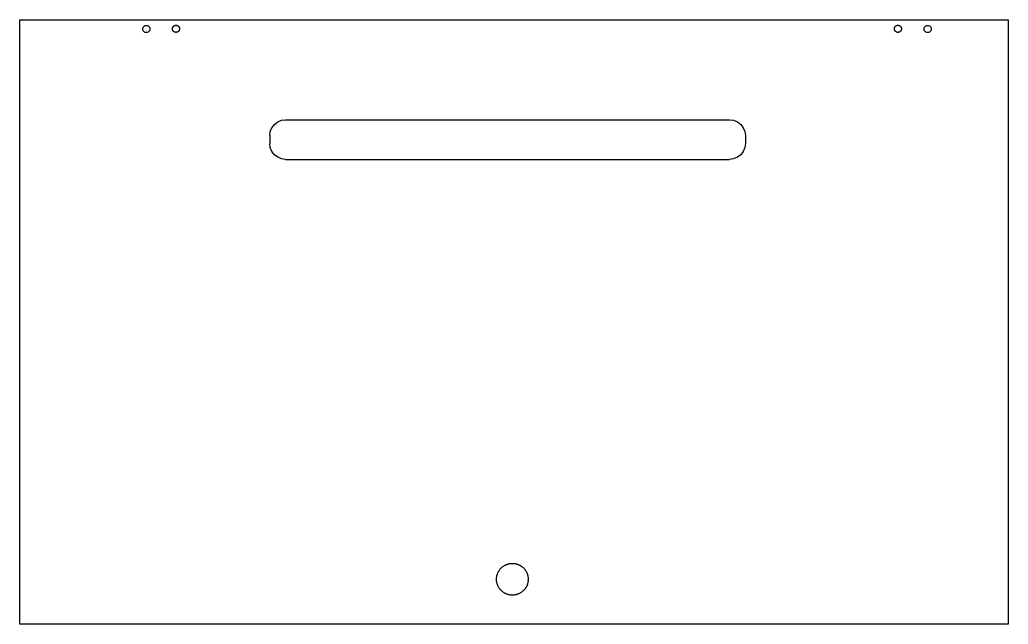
# Model space of a CAD drawing. Header units: millimetres. Extents: x -249 to 249, y -253 to 249.
# Drawn here: x -249.4 to 249.4, y -252.7 to 52.5 of the extents above; entities that cross this region are included whole.
import ezdxf

# ---------------------------------------------------------------- set-up
doc = ezdxf.new("R2010")
doc.units = ezdxf.units.MM

msp = doc.modelspace()

# ---------------------------------------------------------------- linework, layer by layer
for p, q in [((-249.42, 52.47), (249.36, 52.47)), ((-249.42, -252.72), (-249.42, 52.47)), ((249.36, 52.47), (249.36, -252.72)), ((-187.39, 47.78), (-187.33, 48.25)), ((-187.33, 47.32), (-187.39, 47.78)), ((-187.33, 48.25), (-187.15, 48.68)), ((-187.15, 46.88), (-187.33, 47.32)), ((-187.15, 48.68), (-186.87, 49.05)), ((-186.87, 46.51), (-187.15, 46.88)), ((-186.87, 49.05), (-186.49, 49.34)), ((-186.49, 46.22), (-186.87, 46.51)), ((-186.49, 49.34), (-186.06, 49.52)), ((-186.06, 46.04), (-186.49, 46.22)), ((-186.06, 49.52), (-185.59, 49.58)), ((-185.59, 45.98), (-186.06, 46.04)), ((-185.59, 49.58), (-185.13, 49.52)), ((-185.13, 46.04), (-185.59, 45.98)), ((-185.13, 49.52), (-184.69, 49.34)), ((-184.69, 46.22), (-185.13, 46.04)), ((-184.69, 49.34), (-184.32, 49.05)), ((-184.32, 46.51), (-184.69, 46.22)), ((-184.32, 49.05), (-184.03, 48.68)), ((-184.03, 46.88), (-184.32, 46.51)), ((-184.03, 48.68), (-183.86, 48.25)), ((-183.86, 47.32), (-184.03, 46.88)), ((-183.86, 48.25), (-183.79, 47.78)), ((-183.79, 47.78), (-183.86, 47.32)), ((-172.39, 48.05), (-172.38, 48.11)), ((-172.39, 47.99), (-172.39, 48.05)), ((-172.39, 47.94), (-172.39, 47.99)), ((-172.39, 47.88), (-172.39, 47.94)), ((-172.39, 47.82), (-172.39, 47.88)), ((-172.39, 47.77), (-172.39, 47.82)), ((-172.38, 47.71), (-172.39, 47.77)), ((-172.38, 48.11), (-172.37, 48.16)), ((-172.38, 47.66), (-172.38, 47.71)), ((-172.37, 47.6), (-172.38, 47.66)), ((-172.37, 48.16), (-172.36, 48.22)), ((-172.36, 47.54), (-172.37, 47.6)), ((-172.36, 48.22), (-172.35, 48.27)), ((-172.34, 47.49), (-172.36, 47.54)), ((-172.35, 48.27), (-172.34, 48.33)), ((-172.34, 48.33), (-172.33, 48.38)), ((-172.33, 47.43), (-172.34, 47.49)), ((-172.33, 48.38), (-172.31, 48.44)), ((-172.32, 47.38), (-172.33, 47.43)), ((-172.3, 47.33), (-172.32, 47.38)), ((-172.31, 48.44), (-172.29, 48.49)), ((-172.28, 47.27), (-172.3, 47.33)), ((-172.29, 48.49), (-172.27, 48.55)), ((-172.26, 47.22), (-172.28, 47.27)), ((-172.27, 48.55), (-172.25, 48.6)), ((-172.24, 47.17), (-172.26, 47.22)), ((-172.25, 48.6), (-172.23, 48.65)), ((-172.21, 47.12), (-172.24, 47.17)), ((-172.23, 48.65), (-172.21, 48.7)), ((-172.21, 48.7), (-172.18, 48.75)), ((-172.19, 47.07), (-172.21, 47.12)), ((-172.16, 47.02), (-172.19, 47.07)), ((-172.18, 48.75), (-172.15, 48.8)), ((-172.13, 46.97), (-172.16, 47.02)), ((-172.15, 48.8), (-172.12, 48.85)), ((-172.1, 46.92), (-172.13, 46.97)), ((-172.12, 48.85), (-172.09, 48.9)), ((-172.07, 46.87), (-172.1, 46.92)), ((-172.09, 48.9), (-172.06, 48.94)), ((-172.04, 46.83), (-172.07, 46.87)), ((-172.06, 48.94), (-172.03, 48.99)), ((-172, 46.78), (-172.04, 46.83)), ((-172.03, 48.99), (-171.99, 49.03)), ((-171.97, 46.74), (-172, 46.78)), ((-171.99, 49.03), (-171.96, 49.08)), ((-171.93, 46.7), (-171.97, 46.74)), ((-171.96, 49.08), (-171.92, 49.12)), ((-171.89, 46.66), (-171.93, 46.7)), ((-171.92, 49.12), (-171.88, 49.16)), ((-171.85, 46.61), (-171.89, 46.66)), ((-171.88, 49.16), (-171.84, 49.2)), ((-171.81, 46.58), (-171.85, 46.61)), ((-171.84, 49.2), (-171.8, 49.24)), ((-171.77, 46.54), (-171.81, 46.58)), ((-171.8, 49.24), (-171.76, 49.28)), ((-171.72, 46.5), (-171.77, 46.54)), ((-171.76, 49.28), (-171.71, 49.31)), ((-171.68, 46.47), (-171.72, 46.5)), ((-171.71, 49.31), (-171.67, 49.35)), ((-171.63, 46.43), (-171.68, 46.47)), ((-171.67, 49.35), (-171.62, 49.38)), ((-171.59, 46.4), (-171.63, 46.43)), ((-171.62, 49.38), (-171.58, 49.41)), ((-171.54, 46.37), (-171.59, 46.4)), ((-171.58, 49.41), (-171.53, 49.44)), ((-171.49, 46.34), (-171.54, 46.37)), ((-171.53, 49.44), (-171.48, 49.47)), ((-171.44, 46.32), (-171.49, 46.34)), ((-171.48, 49.47), (-171.43, 49.5)), ((-171.39, 46.29), (-171.44, 46.32)), ((-171.43, 49.5), (-171.38, 49.52)), ((-171.34, 46.27), (-171.39, 46.29)), ((-171.38, 49.52), (-171.33, 49.55)), ((-171.29, 46.24), (-171.34, 46.27)), ((-171.33, 49.55), (-171.28, 49.57)), ((-171.24, 46.22), (-171.29, 46.24)), ((-171.28, 49.57), (-171.22, 49.59)), ((-171.18, 46.2), (-171.24, 46.22)), ((-171.22, 49.59), (-171.17, 49.61)), ((-171.13, 46.18), (-171.18, 46.2)), ((-171.17, 49.61), (-171.12, 49.63)), ((-171.07, 46.17), (-171.13, 46.18)), ((-171.12, 49.63), (-171.06, 49.64)), ((-171.02, 46.15), (-171.07, 46.17)), ((-171.06, 49.64), (-171.01, 49.65)), ((-170.96, 46.14), (-171.02, 46.15)), ((-171.01, 49.65), (-170.95, 49.67)), ((-170.91, 46.13), (-170.96, 46.14)), ((-170.95, 49.67), (-170.9, 49.68)), ((-170.85, 46.12), (-170.91, 46.13)), ((-170.9, 49.68), (-170.84, 49.69)), ((-170.8, 46.11), (-170.85, 46.12)), ((-170.84, 49.69), (-170.78, 49.69)), ((-170.74, 46.11), (-170.8, 46.11)), ((-170.78, 49.69), (-170.73, 49.7)), ((-170.68, 46.11), (-170.74, 46.11)), ((-170.73, 49.7), (-170.67, 49.7)), ((-170.63, 46.1), (-170.68, 46.11)), ((-170.67, 49.7), (-170.61, 49.7)), ((-170.57, 46.1), (-170.63, 46.1)), ((-170.61, 49.7), (-170.56, 49.7)), ((-170.52, 46.1), (-170.57, 46.1)), ((-170.56, 49.7), (-170.5, 49.7)), ((-170.46, 46.11), (-170.52, 46.1)), ((-170.5, 49.7), (-170.44, 49.7)), ((-170.4, 46.11), (-170.46, 46.11)), ((-170.44, 49.7), (-170.39, 49.69)), ((-170.35, 46.12), (-170.4, 46.11)), ((-170.39, 49.69), (-170.33, 49.68)), ((-170.29, 46.13), (-170.35, 46.12)), ((-170.33, 49.68), (-170.28, 49.67)), ((-170.23, 46.14), (-170.29, 46.13)), ((-170.28, 49.67), (-170.22, 49.66)), ((-170.18, 46.15), (-170.23, 46.14)), ((-170.22, 49.66), (-170.17, 49.65)), ((-170.12, 46.16), (-170.18, 46.15)), ((-170.17, 49.65), (-170.11, 49.64)), ((-170.07, 46.18), (-170.12, 46.16)), ((-170.11, 49.64), (-170.06, 49.62)), ((-170.02, 46.2), (-170.07, 46.18)), ((-170.06, 49.62), (-170, 49.6)), ((-169.96, 46.22), (-170.02, 46.2)), ((-170, 49.6), (-169.95, 49.58)), ((-169.91, 46.24), (-169.96, 46.22)), ((-169.95, 49.58), (-169.9, 49.56)), ((-169.86, 46.26), (-169.91, 46.24)), ((-169.9, 49.56), (-169.85, 49.54)), ((-169.81, 46.28), (-169.86, 46.26)), ((-169.85, 49.54), (-169.79, 49.52)), ((-169.76, 46.31), (-169.81, 46.28)), ((-169.79, 49.52), (-169.74, 49.49)), ((-169.71, 46.34), (-169.76, 46.31)), ((-169.74, 49.49), (-169.7, 49.46)), ((-169.66, 46.36), (-169.71, 46.34)), ((-169.7, 49.46), (-169.65, 49.43)), ((-169.61, 46.39), (-169.66, 46.36)), ((-169.65, 49.43), (-169.6, 49.4)), ((-169.56, 46.43), (-169.61, 46.39)), ((-169.6, 49.4), (-169.55, 49.37)), ((-169.52, 46.46), (-169.56, 46.43)), ((-169.55, 49.37), (-169.51, 49.34)), ((-169.47, 46.49), (-169.52, 46.46)), ((-169.51, 49.34), (-169.46, 49.3)), ((-169.43, 46.53), (-169.47, 46.49)), ((-169.46, 49.3), (-169.42, 49.27)), ((-169.39, 46.57), (-169.43, 46.53)), ((-169.42, 49.27), (-169.38, 49.23)), ((-169.35, 46.61), (-169.39, 46.57)), ((-169.38, 49.23), (-169.34, 49.19)), ((-169.31, 46.65), (-169.35, 46.61)), ((-169.34, 49.19), (-169.3, 49.15)), ((-169.27, 46.69), (-169.31, 46.65)), ((-169.3, 49.15), (-169.26, 49.11)), ((-169.23, 46.73), (-169.27, 46.69)), ((-169.26, 49.11), (-169.22, 49.07)), ((-169.19, 46.77), (-169.23, 46.73)), ((-169.22, 49.07), (-169.18, 49.02)), ((-169.16, 46.82), (-169.19, 46.77)), ((-169.18, 49.02), (-169.15, 48.98)), ((-169.12, 46.86), (-169.16, 46.82)), ((-169.15, 48.98), (-169.12, 48.93)), ((-169.12, 48.93), (-169.08, 48.89)), ((-169.09, 46.91), (-169.12, 46.86)), ((-169.06, 46.96), (-169.09, 46.91)), ((-169.08, 48.89), (-169.05, 48.84)), ((-169.03, 47), (-169.06, 46.96)), ((-169.05, 48.84), (-169.03, 48.79)), ((-169.03, 48.79), (-169, 48.74)), ((-169.01, 47.05), (-169.03, 47)), ((-168.98, 47.1), (-169.01, 47.05)), ((-169, 48.74), (-168.97, 48.69)), ((-168.96, 47.16), (-168.98, 47.1)), ((-168.97, 48.69), (-168.95, 48.64)), ((-168.93, 47.21), (-168.96, 47.16)), ((-168.95, 48.64), (-168.93, 48.59)), ((-168.93, 48.59), (-168.91, 48.53)), ((-168.91, 47.26), (-168.93, 47.21)), ((-168.91, 48.53), (-168.89, 48.48)), ((-168.89, 47.31), (-168.91, 47.26)), ((-168.89, 48.48), (-168.87, 48.43)), ((-168.87, 47.37), (-168.89, 47.31)), ((-168.87, 48.43), (-168.85, 48.37)), ((-168.86, 47.42), (-168.87, 47.37)), ((-168.84, 47.48), (-168.86, 47.42)), ((-168.85, 48.37), (-168.84, 48.32)), ((-168.84, 48.32), (-168.83, 48.26)), ((-168.83, 47.53), (-168.84, 47.48)), ((-168.83, 48.26), (-168.82, 48.21)), ((-168.82, 47.59), (-168.83, 47.53)), ((-168.82, 48.21), (-168.81, 48.15)), ((-168.81, 47.64), (-168.82, 47.59)), ((-168.81, 48.15), (-168.8, 48.09)), ((-168.8, 47.7), (-168.81, 47.64)), ((-168.8, 48.09), (-168.8, 48.04)), ((-168.8, 48.04), (-168.79, 47.98)), ((-168.79, 47.87), (-168.8, 47.81)), ((-168.8, 47.81), (-168.8, 47.75)), ((-168.8, 47.75), (-168.8, 47.7)), ((-168.79, 47.98), (-168.79, 47.92)), ((-168.79, 47.92), (-168.79, 47.87)), ((191.88, 47.96), (191.89, 48.02)), ((191.88, 47.9), (191.88, 47.96)), ((191.88, 47.85), (191.88, 47.9)), ((191.89, 47.79), (191.88, 47.85)), ((191.89, 48.07), (191.9, 48.13)), ((191.89, 48.02), (191.89, 48.07)), ((191.89, 47.73), (191.89, 47.79)), ((191.9, 47.68), (191.89, 47.73)), ((191.9, 48.13), (191.91, 48.18)), ((191.91, 47.62), (191.9, 47.68)), ((191.91, 48.18), (191.92, 48.24)), ((191.92, 47.57), (191.91, 47.62)), ((191.92, 48.24), (191.93, 48.3)), ((191.93, 47.51), (191.92, 47.57)), ((191.93, 48.3), (191.94, 48.35)), ((191.94, 47.46), (191.93, 47.51)), ((191.94, 48.35), (191.95, 48.4)), ((191.95, 47.4), (191.94, 47.46)), ((191.95, 48.4), (191.97, 48.46)), ((191.97, 47.35), (191.95, 47.4)), ((191.97, 48.46), (191.99, 48.51)), ((191.99, 47.29), (191.97, 47.35)), ((191.99, 48.51), (192.01, 48.57)), ((192.01, 47.24), (191.99, 47.29)), ((192.01, 48.57), (192.03, 48.62)), ((192.03, 47.19), (192.01, 47.24)), ((192.03, 48.62), (192.05, 48.67)), ((192.05, 47.14), (192.03, 47.19)), ((192.05, 48.67), (192.08, 48.72)), ((192.08, 47.09), (192.05, 47.14)), ((192.08, 48.72), (192.11, 48.77)), ((192.11, 47.04), (192.08, 47.09)), ((192.11, 48.77), (192.13, 48.82)), ((192.13, 46.99), (192.11, 47.04)), ((192.13, 48.82), (192.16, 48.87)), ((192.16, 46.94), (192.13, 46.99)), ((192.16, 48.87), (192.19, 48.91)), ((192.19, 46.89), (192.16, 46.94)), ((192.19, 48.91), (192.23, 48.96)), ((192.23, 46.84), (192.19, 46.89)), ((192.23, 48.96), (192.26, 49.01)), ((192.26, 46.8), (192.23, 46.84)), ((192.26, 49.01), (192.3, 49.05)), ((192.3, 46.76), (192.26, 46.8)), ((192.3, 49.05), (192.33, 49.09)), ((192.33, 46.71), (192.3, 46.76)), ((192.33, 49.09), (192.37, 49.13)), ((192.37, 46.67), (192.33, 46.71)), ((192.37, 49.13), (192.41, 49.18)), ((192.41, 46.63), (192.37, 46.67)), ((192.41, 49.18), (192.45, 49.21)), ((192.45, 46.59), (192.41, 46.63)), ((192.45, 49.21), (192.49, 49.25)), ((192.49, 46.55), (192.45, 46.59)), ((192.49, 49.25), (192.54, 49.29)), ((192.54, 46.52), (192.49, 46.55)), ((192.54, 49.29), (192.58, 49.32)), ((192.58, 46.48), (192.54, 46.52)), ((192.58, 49.32), (192.63, 49.36)), ((192.63, 46.45), (192.58, 46.48)), ((192.63, 49.36), (192.67, 49.39)), ((192.67, 46.41), (192.63, 46.45)), ((192.67, 49.39), (192.72, 49.42)), ((192.72, 46.38), (192.67, 46.41)), ((192.72, 49.42), (192.77, 49.45)), ((192.77, 46.35), (192.72, 46.38)), ((192.77, 49.45), (192.82, 49.48)), ((192.82, 46.33), (192.77, 46.35)), ((192.82, 49.48), (192.87, 49.51)), ((192.87, 46.3), (192.82, 46.33)), ((192.87, 49.51), (192.92, 49.53)), ((192.92, 46.27), (192.87, 46.3)), ((192.92, 49.53), (192.97, 49.55)), ((192.97, 46.25), (192.92, 46.27)), ((192.97, 49.55), (193.02, 49.58)), ((193.02, 46.23), (192.97, 46.25)), ((193.02, 49.58), (193.07, 49.6)), ((193.07, 46.21), (193.02, 46.23)), ((193.07, 49.6), (193.13, 49.61)), ((193.13, 46.19), (193.07, 46.21)), ((193.13, 49.61), (193.18, 49.63)), ((193.18, 46.17), (193.13, 46.19)), ((193.18, 49.63), (193.24, 49.65)), ((193.24, 46.16), (193.18, 46.17)), ((193.24, 49.65), (193.29, 49.66)), ((193.29, 46.15), (193.24, 46.16)), ((193.29, 49.66), (193.35, 49.67)), ((193.35, 46.13), (193.29, 46.15)), ((193.35, 49.67), (193.4, 49.68)), ((193.4, 46.12), (193.35, 46.13)), ((193.4, 49.68), (193.46, 49.69)), ((193.46, 46.12), (193.4, 46.12)), ((193.46, 49.69), (193.51, 49.69)), ((193.51, 46.11), (193.46, 46.12)), ((193.51, 49.69), (193.57, 49.7)), ((193.57, 46.11), (193.51, 46.11)), ((193.57, 49.7), (193.63, 49.7)), ((193.63, 46.1), (193.57, 46.11)), ((193.63, 49.7), (193.68, 49.7)), ((193.68, 46.1), (193.63, 46.1)), ((193.68, 49.7), (193.74, 49.7)), ((193.74, 46.1), (193.68, 46.1)), ((193.74, 49.7), (193.8, 49.7)), ((193.8, 46.11), (193.74, 46.1)), ((193.8, 49.7), (193.85, 49.69)), ((193.85, 46.11), (193.8, 46.11)), ((193.85, 49.69), (193.91, 49.69)), ((193.91, 46.12), (193.85, 46.11)), ((193.91, 49.69), (193.96, 49.68)), ((193.96, 46.12), (193.91, 46.12)), ((193.96, 49.68), (194.02, 49.67)), ((194.02, 46.13), (193.96, 46.12)), ((194.02, 49.67), (194.08, 49.66)), ((194.08, 46.15), (194.02, 46.13)), ((194.08, 49.66), (194.13, 49.65)), ((194.13, 46.16), (194.08, 46.15)), ((194.13, 49.65), (194.19, 49.63)), ((194.19, 46.17), (194.13, 46.16)), ((194.19, 49.63), (194.24, 49.61)), ((194.24, 46.19), (194.19, 46.17)), ((194.24, 49.61), (194.29, 49.6)), ((194.29, 46.21), (194.24, 46.19)), ((194.29, 49.6), (194.35, 49.58)), ((194.35, 46.23), (194.29, 46.21)), ((194.35, 49.58), (194.4, 49.55)), ((194.4, 46.25), (194.35, 46.23)), ((194.4, 49.55), (194.45, 49.53)), ((194.45, 46.27), (194.4, 46.25)), ((194.45, 49.53), (194.5, 49.51)), ((194.5, 46.3), (194.45, 46.27)), ((194.5, 49.51), (194.55, 49.48)), ((194.55, 46.33), (194.5, 46.3)), ((194.55, 49.48), (194.6, 49.45)), ((194.6, 46.35), (194.55, 46.33)), ((194.6, 49.45), (194.65, 49.42)), ((194.65, 46.38), (194.6, 46.35)), ((194.65, 49.42), (194.69, 49.39)), ((194.69, 46.41), (194.65, 46.38)), ((194.69, 49.39), (194.74, 49.36)), ((194.74, 46.45), (194.69, 46.41)), ((194.74, 49.36), (194.79, 49.32)), ((194.79, 46.48), (194.74, 46.45)), ((194.79, 49.32), (194.83, 49.29)), ((194.83, 46.52), (194.79, 46.48)), ((194.83, 49.29), (194.87, 49.25)), ((194.87, 46.55), (194.83, 46.52)), ((194.87, 49.25), (194.92, 49.21)), ((194.92, 46.59), (194.87, 46.55)), ((194.92, 49.21), (194.96, 49.18)), ((194.96, 46.63), (194.92, 46.59)), ((194.96, 49.18), (195, 49.13)), ((195, 46.67), (194.96, 46.63)), ((195, 49.13), (195.03, 49.09)), ((195.03, 46.71), (195, 46.67)), ((195.03, 49.09), (195.07, 49.05)), ((195.07, 46.76), (195.03, 46.71)), ((195.07, 49.05), (195.11, 49.01)), ((195.11, 46.8), (195.07, 46.76)), ((195.11, 49.01), (195.14, 48.96)), ((195.14, 46.84), (195.11, 46.8)), ((195.14, 48.96), (195.17, 48.91)), ((195.17, 46.89), (195.14, 46.84)), ((195.17, 48.91), (195.2, 48.87)), ((195.2, 46.94), (195.17, 46.89)), ((195.2, 48.87), (195.23, 48.82)), ((195.23, 46.99), (195.2, 46.94)), ((195.23, 48.82), (195.26, 48.77)), ((195.26, 47.04), (195.23, 46.99)), ((195.26, 48.77), (195.29, 48.72)), ((195.29, 47.09), (195.26, 47.04)), ((195.29, 48.72), (195.31, 48.67)), ((195.31, 47.14), (195.29, 47.09)), ((195.31, 48.67), (195.34, 48.62)), ((195.34, 47.19), (195.31, 47.14)), ((195.34, 48.62), (195.36, 48.57)), ((195.36, 47.24), (195.34, 47.19)), ((195.36, 48.57), (195.38, 48.51)), ((195.38, 47.29), (195.36, 47.24)), ((195.38, 48.51), (195.4, 48.46)), ((195.4, 47.35), (195.38, 47.29)), ((195.4, 48.46), (195.41, 48.4)), ((195.41, 47.4), (195.4, 47.35)), ((195.41, 48.4), (195.43, 48.35)), ((195.43, 47.46), (195.41, 47.4)), ((195.43, 48.35), (195.44, 48.3)), ((195.44, 47.51), (195.43, 47.46)), ((195.44, 48.3), (195.45, 48.24)), ((195.45, 47.57), (195.44, 47.51)), ((195.45, 48.24), (195.46, 48.18)), ((195.46, 47.62), (195.45, 47.57)), ((195.46, 48.18), (195.47, 48.13)), ((195.47, 47.68), (195.46, 47.62)), ((195.47, 48.13), (195.48, 48.07)), ((195.48, 47.73), (195.47, 47.68)), ((195.48, 48.07), (195.48, 48.02)), ((195.48, 48.02), (195.48, 47.96)), ((195.48, 47.96), (195.48, 47.9)), ((195.48, 47.9), (195.48, 47.85)), ((195.48, 47.85), (195.48, 47.79)), ((195.48, 47.79), (195.48, 47.73)), ((206.88, 47.78), (206.94, 48.25)), ((206.94, 47.32), (206.88, 47.78)), ((206.94, 48.25), (207.12, 48.68)), ((207.12, 46.88), (206.94, 47.32)), ((207.12, 48.68), (207.41, 49.05)), ((207.41, 46.51), (207.12, 46.88)), ((207.41, 49.05), (207.78, 49.34)), ((207.78, 46.22), (207.41, 46.51)), ((207.78, 49.34), (208.22, 49.52)), ((208.22, 46.04), (207.78, 46.22)), ((208.22, 49.52), (208.68, 49.58)), ((208.68, 45.98), (208.22, 46.04)), ((208.68, 49.58), (209.15, 49.52)), ((209.15, 46.04), (208.68, 45.98)), ((209.15, 49.52), (209.58, 49.34)), ((209.58, 46.22), (209.15, 46.04)), ((209.58, 49.34), (209.96, 49.05)), ((209.96, 46.51), (209.58, 46.22)), ((209.96, 49.05), (210.24, 48.68)), ((210.24, 46.88), (209.96, 46.51)), ((210.24, 48.68), (210.42, 48.25)), ((210.42, 47.32), (210.24, 46.88)), ((210.42, 48.25), (210.48, 47.78)), ((210.48, 47.78), (210.42, 47.32)), ((-120.93, -0.37), (-119.27, 0.9)), ((-119.27, 0.9), (-117.34, 1.7)), ((-117.34, 1.7), (-115.27, 1.98)), ((-115.27, 1.98), (108.73, 1.98)), ((108.73, 1.98), (110.8, 1.7)), ((110.8, 1.7), (112.73, 0.9)), ((112.73, 0.9), (114.38, -0.37)), ((-123.27, -6.02), (-123, -3.95)), ((-123, -3.95), (-122.2, -2.02)), ((-122.2, -2.02), (-120.93, -0.37)), ((114.38, -0.37), (115.66, -2.02)), ((115.66, -2.02), (116.45, -3.95)), ((116.45, -3.95), (116.73, -6.02)), ((-123.27, -6.02), (-123.27, -10.02)), ((116.73, -6.02), (116.73, -10.02)), ((-123, -12.09), (-123.27, -10.02)), ((-122.2, -14.02), (-123, -12.09)), ((-120.93, -15.68), (-122.2, -14.02)), ((115.66, -14.02), (114.38, -15.68)), ((116.45, -12.09), (115.66, -14.02)), ((116.73, -10.02), (116.45, -12.09)), ((-119.27, -16.95), (-120.93, -15.68)), ((-117.34, -17.75), (-119.27, -16.95)), ((-115.27, -18.02), (-117.34, -17.75)), ((-115.27, -18.02), (108.73, -18.02)), ((110.8, -17.75), (108.73, -18.02)), ((112.73, -16.95), (110.8, -17.75)), ((114.38, -15.68), (112.73, -16.95)), ((-6.61, -224.46), (-6.43, -224.28)), ((-6.43, -224.28), (-6.25, -224.11)), ((-6.25, -224.11), (-6.06, -223.95)), ((-6.06, -223.95), (-5.87, -223.79)), ((-5.87, -223.79), (-5.67, -223.63)), ((-5.67, -223.63), (-5.47, -223.48)), ((-5.47, -223.48), (-5.26, -223.34)), ((-5.26, -223.34), (-5.05, -223.21)), ((-5.05, -223.21), (-4.83, -223.08)), ((-4.83, -223.08), (-4.61, -222.96)), ((-4.61, -222.96), (-4.39, -222.84)), ((-4.39, -222.84), (-4.16, -222.74)), ((-4.16, -222.74), (-3.93, -222.64)), ((-3.93, -222.64), (-3.7, -222.54)), ((-3.7, -222.54), (-3.46, -222.46)), ((-3.46, -222.46), (-3.22, -222.38)), ((-3.22, -222.38), (-2.98, -222.31)), ((-2.98, -222.31), (-2.74, -222.25)), ((-2.74, -222.25), (-2.49, -222.19)), ((-2.49, -222.19), (-2.25, -222.14)), ((-2.25, -222.14), (-2, -222.1)), ((-2, -222.1), (-1.75, -222.07)), ((-1.75, -222.07), (-1.5, -222.05)), ((-1.5, -222.05), (-1.25, -222.03)), ((-1.25, -222.03), (-1, -222.02)), ((-1, -222.02), (-0.74, -222.02)), ((-0.74, -222.02), (-0.49, -222.03)), ((-0.49, -222.03), (-0.24, -222.05)), ((-0.24, -222.05), (0.01, -222.07)), ((0.01, -222.07), (0.26, -222.1)), ((0.26, -222.1), (0.51, -222.14)), ((0.51, -222.14), (0.75, -222.19)), ((0.75, -222.19), (1, -222.24)), ((1, -222.24), (1.24, -222.3)), ((1.24, -222.3), (1.48, -222.37)), ((1.48, -222.37), (1.72, -222.45)), ((1.72, -222.45), (1.96, -222.54)), ((1.96, -222.54), (2.19, -222.63)), ((2.19, -222.63), (2.42, -222.73)), ((2.42, -222.73), (2.65, -222.84)), ((2.65, -222.84), (2.87, -222.95)), ((2.87, -222.95), (3.09, -223.07)), ((3.09, -223.07), (3.31, -223.2)), ((3.31, -223.2), (3.52, -223.33)), ((3.52, -223.33), (3.73, -223.47)), ((3.73, -223.47), (3.94, -223.62)), ((3.94, -223.62), (4.13, -223.77)), ((4.13, -223.77), (4.33, -223.93)), ((4.33, -223.93), (4.52, -224.1)), ((4.52, -224.1), (4.7, -224.27)), ((4.7, -224.27), (4.88, -224.45)), ((-8.85, -229.66), (-8.84, -229.4)), ((-8.84, -229.4), (-8.81, -229.15)), ((-8.81, -229.15), (-8.78, -228.91)), ((-8.78, -228.91), (-8.74, -228.66)), ((-8.74, -228.66), (-8.7, -228.41)), ((-8.7, -228.41), (-8.64, -228.16)), ((-8.64, -228.16), (-8.58, -227.92)), ((-8.58, -227.92), (-8.51, -227.68)), ((-8.51, -227.68), (-8.43, -227.44)), ((-8.43, -227.44), (-8.35, -227.2)), ((-8.35, -227.2), (-8.26, -226.97)), ((-8.26, -226.97), (-8.16, -226.74)), ((-8.16, -226.74), (-8.05, -226.51)), ((-8.05, -226.51), (-7.94, -226.29)), ((-7.94, -226.29), (-7.81, -226.07)), ((-7.81, -226.07), (-7.69, -225.85)), ((-7.69, -225.85), (-7.55, -225.64)), ((-7.55, -225.64), (-7.41, -225.43)), ((-7.41, -225.43), (-7.26, -225.23)), ((-7.26, -225.23), (-7.11, -225.03)), ((-7.11, -225.03), (-6.95, -224.83)), ((-6.95, -224.83), (-6.78, -224.65)), ((-6.78, -224.65), (-6.61, -224.46)), ((4.88, -224.45), (5.05, -224.63)), ((5.05, -224.63), (5.22, -224.82)), ((5.22, -224.82), (5.38, -225.01)), ((5.38, -225.01), (5.53, -225.21)), ((5.53, -225.21), (5.68, -225.42)), ((5.68, -225.42), (5.82, -225.62)), ((5.82, -225.62), (5.96, -225.84)), ((5.96, -225.84), (6.08, -226.05)), ((6.08, -226.05), (6.21, -226.27)), ((6.21, -226.27), (6.32, -226.5)), ((6.32, -226.5), (6.43, -226.72)), ((6.43, -226.72), (6.53, -226.95)), ((6.53, -226.95), (6.62, -227.19)), ((6.62, -227.19), (6.7, -227.42)), ((6.7, -227.42), (6.78, -227.66)), ((6.78, -227.66), (6.85, -227.9)), ((6.85, -227.9), (6.92, -228.15)), ((6.92, -228.15), (6.97, -228.39)), ((6.97, -228.39), (7.02, -228.64)), ((7.02, -228.64), (7.06, -228.89)), ((7.06, -228.89), (7.09, -229.14)), ((7.09, -229.14), (7.11, -229.39)), ((7.11, -229.39), (7.13, -229.64)), ((-8.86, -229.91), (-8.85, -229.66)), ((-8.86, -230.16), (-8.86, -229.91)), ((-8.85, -230.41), (-8.86, -230.16)), ((-8.84, -230.66), (-8.85, -230.41)), ((-8.81, -230.91), (-8.84, -230.66)), ((-8.78, -231.16), (-8.81, -230.91)), ((-8.74, -231.41), (-8.78, -231.16)), ((-8.69, -231.65), (-8.74, -231.41)), ((-8.64, -231.9), (-8.69, -231.65)), ((-8.57, -232.14), (-8.64, -231.9)), ((-8.5, -232.38), (-8.57, -232.14)), ((-8.43, -232.62), (-8.5, -232.38)), ((-8.34, -232.86), (-8.43, -232.62)), ((-8.25, -233.09), (-8.34, -232.86)), ((-8.15, -233.32), (-8.25, -233.09)), ((-8.04, -233.55), (-8.15, -233.32)), ((-7.93, -233.77), (-8.04, -233.55)), ((-7.81, -233.99), (-7.93, -233.77)), ((-7.68, -234.21), (-7.81, -233.99)), ((-7.54, -234.42), (-7.68, -234.21)), ((-7.4, -234.63), (-7.54, -234.42)), ((5.83, -234.41), (5.69, -234.62)), ((5.96, -234.2), (5.83, -234.41)), ((6.09, -233.98), (5.96, -234.2)), ((6.21, -233.76), (6.09, -233.98)), ((6.33, -233.53), (6.21, -233.76)), ((6.43, -233.31), (6.33, -233.53)), ((6.53, -233.08), (6.43, -233.31)), ((6.63, -232.84), (6.53, -233.08)), ((6.71, -232.61), (6.63, -232.84)), ((6.79, -232.37), (6.71, -232.61)), ((6.86, -232.13), (6.79, -232.37)), ((6.92, -231.88), (6.86, -232.13)), ((6.97, -231.64), (6.92, -231.88)), ((7.02, -231.39), (6.97, -231.64)), ((7.06, -231.14), (7.02, -231.39)), ((7.09, -230.89), (7.06, -231.14)), ((7.12, -230.64), (7.09, -230.89)), ((7.13, -230.39), (7.12, -230.64)), ((7.13, -229.64), (7.14, -229.89)), ((7.14, -230.14), (7.13, -230.39)), ((7.14, -230.14), (7.14, -229.89)), ((-7.25, -234.83), (-7.4, -234.63)), ((-7.1, -235.03), (-7.25, -234.83)), ((-6.94, -235.23), (-7.1, -235.03)), ((-6.77, -235.41), (-6.94, -235.23)), ((-6.6, -235.6), (-6.77, -235.41)), ((-6.42, -235.77), (-6.6, -235.6)), ((-6.24, -235.95), (-6.42, -235.77)), ((-6.05, -236.11), (-6.24, -235.95)), ((-5.86, -236.27), (-6.05, -236.11)), ((-5.66, -236.43), (-5.86, -236.27)), ((-5.45, -236.57), (-5.66, -236.43)), ((-5.25, -236.71), (-5.45, -236.57)), ((-5.03, -236.85), (-5.25, -236.71)), ((-4.82, -236.98), (-5.03, -236.85)), ((-4.6, -237.1), (-4.82, -236.98)), ((-4.37, -237.21), (-4.6, -237.1)), ((-4.14, -237.32), (-4.37, -237.21)), ((-3.91, -237.42), (-4.14, -237.32)), ((-3.68, -237.51), (-3.91, -237.42)), ((-3.44, -237.59), (-3.68, -237.51)), ((-3.2, -237.67), (-3.44, -237.59)), ((-2.96, -237.74), (-3.2, -237.67)), ((-2.72, -237.8), (-2.96, -237.74)), ((-2.47, -237.86), (-2.72, -237.8)), ((-2.23, -237.91), (-2.47, -237.86)), ((-1.98, -237.94), (-2.23, -237.91)), ((-1.73, -237.98), (-1.98, -237.94)), ((-1.48, -238), (-1.73, -237.98)), ((-1.23, -238.01), (-1.48, -238)), ((-0.98, -238.02), (-1.23, -238.01)), ((-0.73, -238.02), (-0.98, -238.02)), ((-0.47, -238.01), (-0.73, -238.02)), ((-0.22, -238), (-0.47, -238.01)), ((0.03, -237.97), (-0.22, -238)), ((0.28, -237.94), (0.03, -237.97)), ((0.52, -237.9), (0.28, -237.94)), ((0.77, -237.86), (0.52, -237.9)), ((1.02, -237.8), (0.77, -237.86)), ((1.26, -237.74), (1.02, -237.8)), ((1.5, -237.67), (1.26, -237.74)), ((1.74, -237.59), (1.5, -237.67)), ((1.98, -237.5), (1.74, -237.59)), ((2.21, -237.41), (1.98, -237.5)), ((2.44, -237.31), (2.21, -237.41)), ((2.67, -237.2), (2.44, -237.31)), ((2.89, -237.09), (2.67, -237.2)), ((3.11, -236.97), (2.89, -237.09)), ((3.33, -236.84), (3.11, -236.97)), ((3.54, -236.7), (3.33, -236.84)), ((3.75, -236.56), (3.54, -236.7)), ((3.95, -236.42), (3.75, -236.56)), ((4.15, -236.26), (3.95, -236.42)), ((4.34, -236.1), (4.15, -236.26)), ((4.53, -235.93), (4.34, -236.1)), ((4.71, -235.76), (4.53, -235.93)), ((4.89, -235.58), (4.71, -235.76)), ((5.06, -235.4), (4.89, -235.58)), ((5.23, -235.21), (5.06, -235.4)), ((5.39, -235.02), (5.23, -235.21)), ((5.54, -234.82), (5.39, -235.02)), ((5.69, -234.62), (5.54, -234.82)), ((249.36, -252.72), (-249.42, -252.72))]:
    msp.add_line(p, q)

doc.saveas('drawing.dxf')
